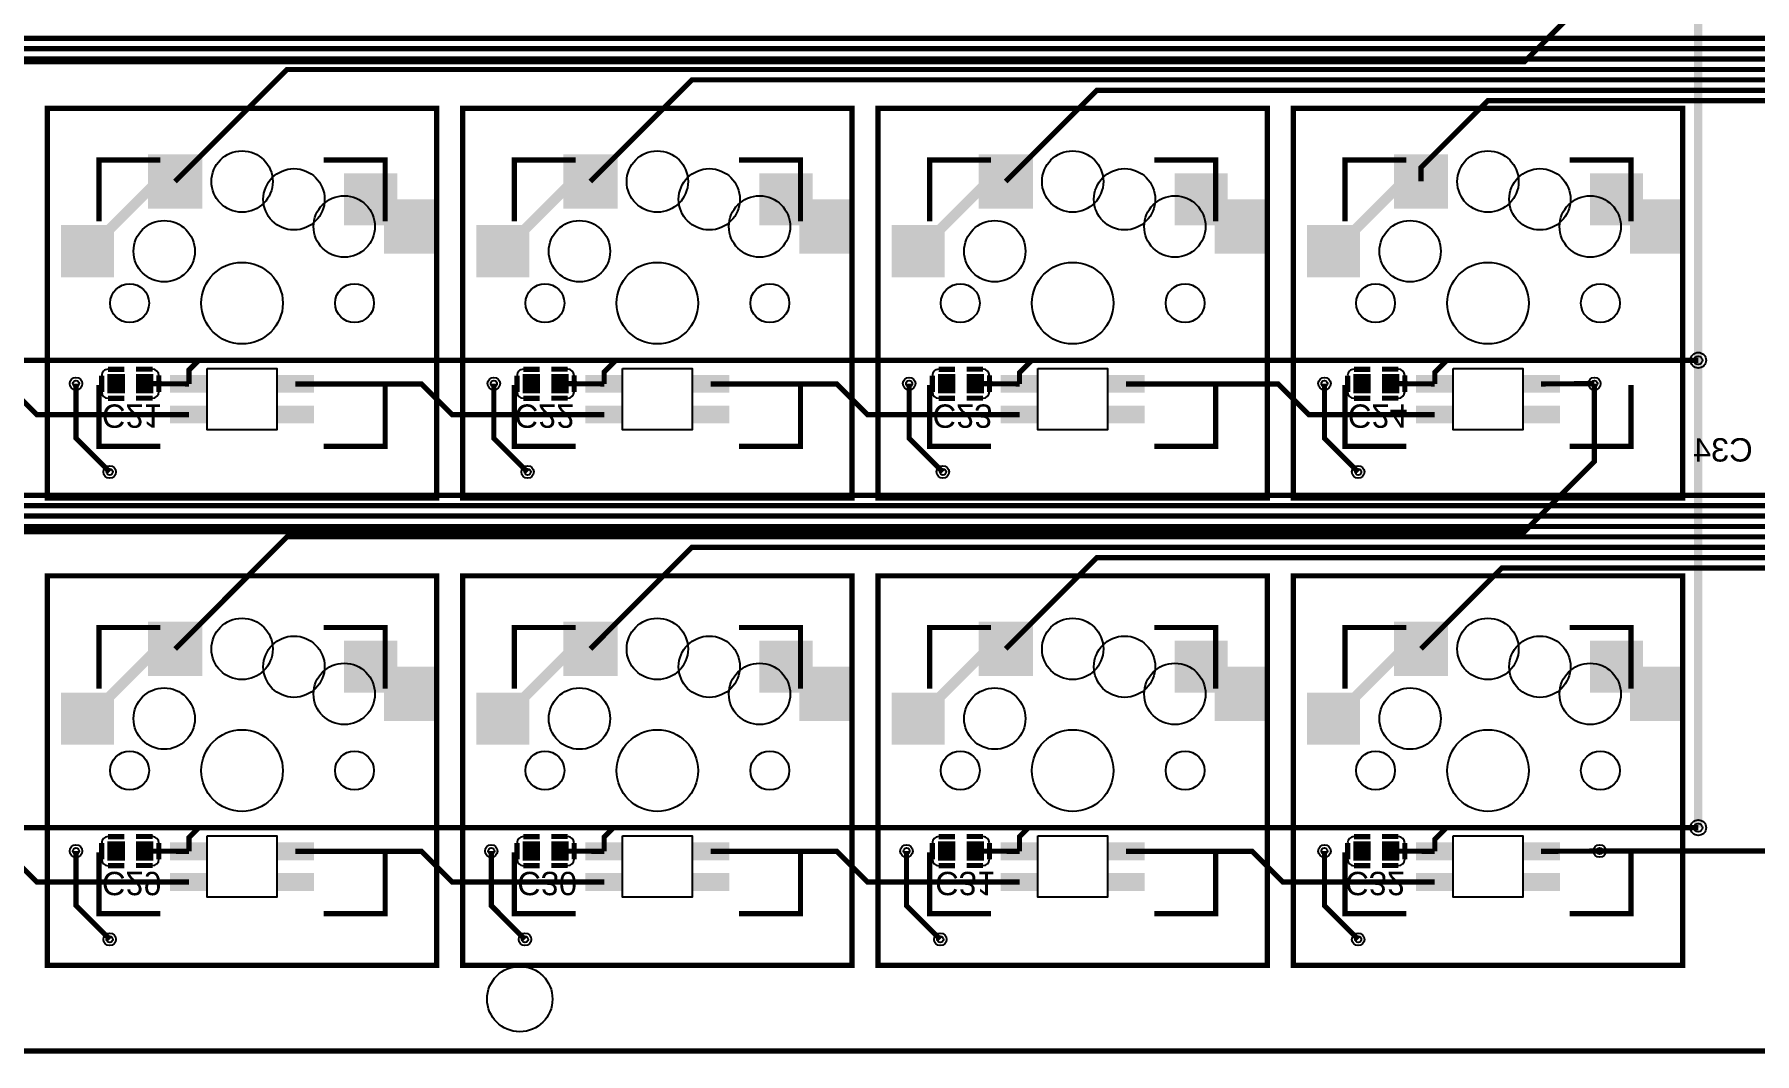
# Model space of a CAD drawing. Header units: millimetres. Extents: x -2 to 219, y 0 to 101.
# Drawn here: x 82.9 to 167.1, y -0.1 to 49.7 of the extents above; entities that cross this region are included whole.
import ezdxf

# ---------------------------------------------------------------- set-up
doc = ezdxf.new("R2010")
doc.units = ezdxf.units.MM
for name, color, linetype, true_color in [('BoardOutLine', 7, 'Continuous', 0xff00ff), ('BottomLayer', 7, 'Continuous', 0x0000ff), ('BottomPasteMaskLayer', 7, 'Continuous', 0x800000), ('BottomSilkLayer', 7, 'Continuous', 0x66cc33), ('BottomSolderMaskLayer', 7, 'Continuous', 0xaa00ff), ('Document', 7, 'Continuous', 0xffffff), ('Hole', 7, 'Continuous', 0x222222), ('Multi-Layer', 7, 'Continuous', 0xc0c0c0), ('TopLayer', 7, 'Continuous', 0xff0000), ('TopSilkLayer', 7, 'Continuous', 0xffcc00)]:
    doc.layers.add(name, color=color, linetype=linetype, true_color=true_color)
doc.styles.get("Standard").update_dxf_attribs({"font": 'arial.ttf'})

msp = doc.modelspace()

# ---------------------------------------------------------------- hatches: boundary and pattern name
at = {"layer": 'BottomLayer'}
for points in [[(88.516, 43.826), (91.116, 43.826), (91.116, 41.226), (88.516, 41.226)], [(108.836, 43.826), (111.436, 43.826), (111.436, 41.226), (108.836, 41.226)], [(129.156, 43.826), (131.756, 43.826), (131.756, 41.226), (129.156, 41.226)], [(149.476, 43.826), (152.076, 43.826), (152.076, 41.226), (149.476, 41.226)], [(98.106, 42.906), (100.656, 42.906), (100.656, 40.406), (98.106, 40.406)], [(118.426, 42.906), (120.976, 42.906), (120.976, 40.406), (118.426, 40.406)], [(138.746, 42.906), (141.296, 42.906), (141.296, 40.406), (138.746, 40.406)], [(159.066, 42.906), (161.616, 42.906), (161.616, 40.406), (159.066, 40.406)], [(100.066, 41.626), (102.666, 41.626), (102.666, 39.026), (100.066, 39.026)], [(120.386, 41.626), (122.986, 41.626), (122.986, 39.026), (120.386, 39.026)], [(140.706, 41.626), (143.306, 41.626), (143.306, 39.026), (140.706, 39.026)], [(161.026, 41.626), (163.626, 41.626), (163.626, 39.026), (161.026, 39.026)], [(84.256, 40.366), (86.806, 40.366), (86.806, 37.866), (84.256, 37.866)], [(104.576, 40.366), (107.126, 40.366), (107.126, 37.866), (104.576, 37.866)], [(124.896, 40.366), (127.446, 40.366), (127.446, 37.866), (124.896, 37.866)], [(145.216, 40.366), (147.766, 40.366), (147.766, 37.866), (145.216, 37.866)], [(86.53, 32.189), (87.33, 32.189), (87.33, 33.089), (86.53, 33.089)], [(87.93, 32.189), (88.73, 32.189), (88.73, 33.089), (87.93, 33.089)], [(89.591, 33.036), (91.391, 33.036), (91.391, 32.216), (89.591, 32.216)], [(94.791, 33.036), (96.591, 33.036), (96.591, 32.216), (94.791, 32.216)], [(106.85, 32.189), (107.65, 32.189), (107.65, 33.089), (106.85, 33.089)], [(108.25, 32.189), (109.05, 32.189), (109.05, 33.089), (108.25, 33.089)], [(109.911, 33.036), (111.711, 33.036), (111.711, 32.216), (109.911, 32.216)], [(115.111, 33.036), (116.911, 33.036), (116.911, 32.216), (115.111, 32.216)], [(127.17, 32.189), (127.97, 32.189), (127.97, 33.089), (127.17, 33.089)], [(128.57, 32.189), (129.37, 32.189), (129.37, 33.089), (128.57, 33.089)], [(130.231, 33.036), (132.031, 33.036), (132.031, 32.216), (130.231, 32.216)], [(135.431, 33.036), (137.231, 33.036), (137.231, 32.216), (135.431, 32.216)], [(147.49, 32.189), (148.29, 32.189), (148.29, 33.089), (147.49, 33.089)], [(148.89, 32.189), (149.69, 32.189), (149.69, 33.089), (148.89, 33.089)], [(150.551, 33.036), (152.351, 33.036), (152.351, 32.216), (150.551, 32.216)], [(155.751, 33.036), (157.551, 33.036), (157.551, 32.216), (155.751, 32.216)], [(89.591, 31.536), (91.391, 31.536), (91.391, 30.716), (89.591, 30.716)], [(94.791, 31.536), (96.591, 31.536), (96.591, 30.716), (94.791, 30.716)], [(109.911, 31.536), (111.711, 31.536), (111.711, 30.716), (109.911, 30.716)], [(115.111, 31.536), (116.911, 31.536), (116.911, 30.716), (115.111, 30.716)], [(130.231, 31.536), (132.031, 31.536), (132.031, 30.716), (130.231, 30.716)], [(135.431, 31.536), (137.231, 31.536), (137.231, 30.716), (135.431, 30.716)], [(150.551, 31.536), (152.351, 31.536), (152.351, 30.716), (150.551, 30.716)], [(155.751, 31.536), (157.551, 31.536), (157.551, 30.716), (155.751, 30.716)], [(88.516, 20.966), (91.116, 20.966), (91.116, 18.366), (88.516, 18.366)], [(108.836, 20.966), (111.436, 20.966), (111.436, 18.366), (108.836, 18.366)], [(129.156, 20.966), (131.756, 20.966), (131.756, 18.366), (129.156, 18.366)], [(149.476, 20.966), (152.076, 20.966), (152.076, 18.366), (149.476, 18.366)], [(98.106, 20.046), (100.656, 20.046), (100.656, 17.546), (98.106, 17.546)], [(118.426, 20.046), (120.976, 20.046), (120.976, 17.546), (118.426, 17.546)], [(138.746, 20.046), (141.296, 20.046), (141.296, 17.546), (138.746, 17.546)], [(159.066, 20.046), (161.616, 20.046), (161.616, 17.546), (159.066, 17.546)], [(100.066, 18.766), (102.666, 18.766), (102.666, 16.166), (100.066, 16.166)], [(120.386, 18.766), (122.986, 18.766), (122.986, 16.166), (120.386, 16.166)], [(140.706, 18.766), (143.306, 18.766), (143.306, 16.166), (140.706, 16.166)], [(161.026, 18.766), (163.626, 18.766), (163.626, 16.166), (161.026, 16.166)], [(84.256, 17.506), (86.806, 17.506), (86.806, 15.006), (84.256, 15.006)], [(104.576, 17.506), (107.126, 17.506), (107.126, 15.006), (104.576, 15.006)], [(124.896, 17.506), (127.446, 17.506), (127.446, 15.006), (124.896, 15.006)], [(145.216, 17.506), (147.766, 17.506), (147.766, 15.006), (145.216, 15.006)], [(86.53, 9.329), (87.33, 9.329), (87.33, 10.229), (86.53, 10.229)], [(87.93, 9.329), (88.73, 9.329), (88.73, 10.229), (87.93, 10.229)], [(89.591, 10.176), (91.391, 10.176), (91.391, 9.356), (89.591, 9.356)], [(94.791, 10.176), (96.591, 10.176), (96.591, 9.356), (94.791, 9.356)], [(106.85, 9.329), (107.65, 9.329), (107.65, 10.229), (106.85, 10.229)], [(108.25, 9.329), (109.05, 9.329), (109.05, 10.229), (108.25, 10.229)], [(109.911, 10.176), (111.711, 10.176), (111.711, 9.356), (109.911, 9.356)], [(115.111, 10.176), (116.911, 10.176), (116.911, 9.356), (115.111, 9.356)], [(127.17, 9.329), (127.97, 9.329), (127.97, 10.229), (127.17, 10.229)], [(128.57, 9.329), (129.37, 9.329), (129.37, 10.229), (128.57, 10.229)], [(130.231, 10.176), (132.031, 10.176), (132.031, 9.356), (130.231, 9.356)], [(135.431, 10.176), (137.231, 10.176), (137.231, 9.356), (135.431, 9.356)], [(147.49, 9.329), (148.29, 9.329), (148.29, 10.229), (147.49, 10.229)], [(148.89, 9.329), (149.69, 9.329), (149.69, 10.229), (148.89, 10.229)], [(150.551, 10.176), (152.351, 10.176), (152.351, 9.356), (150.551, 9.356)], [(155.751, 10.176), (157.551, 10.176), (157.551, 9.356), (155.751, 9.356)], [(89.591, 8.676), (91.391, 8.676), (91.391, 7.856), (89.591, 7.856)], [(94.791, 8.676), (96.591, 8.676), (96.591, 7.856), (94.791, 7.856)], [(109.911, 8.676), (111.711, 8.676), (111.711, 7.856), (109.911, 7.856)], [(115.111, 8.676), (116.911, 8.676), (116.911, 7.856), (115.111, 7.856)], [(130.231, 8.676), (132.031, 8.676), (132.031, 7.856), (130.231, 7.856)], [(135.431, 8.676), (137.231, 8.676), (137.231, 7.856), (135.431, 7.856)], [(150.551, 8.676), (152.351, 8.676), (152.351, 7.856), (150.551, 7.856)], [(155.751, 8.676), (157.551, 8.676), (157.551, 7.856), (155.751, 7.856)]]:
    msp.add_hatch(color=256, dxfattribs=at).paths.add_polyline_path(points)
at = {"layer": 'BottomPasteMaskLayer'}
for points in [[(88.516, 43.826), (91.116, 43.826), (91.116, 41.226), (88.516, 41.226)], [(108.836, 43.826), (111.436, 43.826), (111.436, 41.226), (108.836, 41.226)], [(129.156, 43.826), (131.756, 43.826), (131.756, 41.226), (129.156, 41.226)], [(149.476, 43.826), (152.076, 43.826), (152.076, 41.226), (149.476, 41.226)], [(98.106, 42.906), (100.656, 42.906), (100.656, 40.406), (98.106, 40.406)], [(118.426, 42.906), (120.976, 42.906), (120.976, 40.406), (118.426, 40.406)], [(138.746, 42.906), (141.296, 42.906), (141.296, 40.406), (138.746, 40.406)], [(159.066, 42.906), (161.616, 42.906), (161.616, 40.406), (159.066, 40.406)], [(100.066, 41.626), (102.666, 41.626), (102.666, 39.026), (100.066, 39.026)], [(120.386, 41.626), (122.986, 41.626), (122.986, 39.026), (120.386, 39.026)], [(140.706, 41.626), (143.306, 41.626), (143.306, 39.026), (140.706, 39.026)], [(161.026, 41.626), (163.626, 41.626), (163.626, 39.026), (161.026, 39.026)], [(84.256, 40.366), (86.806, 40.366), (86.806, 37.866), (84.256, 37.866)], [(104.576, 40.366), (107.126, 40.366), (107.126, 37.866), (104.576, 37.866)], [(124.896, 40.366), (127.446, 40.366), (127.446, 37.866), (124.896, 37.866)], [(145.216, 40.366), (147.766, 40.366), (147.766, 37.866), (145.216, 37.866)], [(86.53, 32.189), (87.33, 32.189), (87.33, 33.089), (86.53, 33.089)], [(87.93, 32.189), (88.73, 32.189), (88.73, 33.089), (87.93, 33.089)], [(89.591, 33.036), (91.391, 33.036), (91.391, 32.216), (89.591, 32.216)], [(94.791, 33.036), (96.591, 33.036), (96.591, 32.216), (94.791, 32.216)], [(106.85, 32.189), (107.65, 32.189), (107.65, 33.089), (106.85, 33.089)], [(108.25, 32.189), (109.05, 32.189), (109.05, 33.089), (108.25, 33.089)], [(109.911, 33.036), (111.711, 33.036), (111.711, 32.216), (109.911, 32.216)], [(115.111, 33.036), (116.911, 33.036), (116.911, 32.216), (115.111, 32.216)], [(127.17, 32.189), (127.97, 32.189), (127.97, 33.089), (127.17, 33.089)], [(128.57, 32.189), (129.37, 32.189), (129.37, 33.089), (128.57, 33.089)], [(130.231, 33.036), (132.031, 33.036), (132.031, 32.216), (130.231, 32.216)], [(135.431, 33.036), (137.231, 33.036), (137.231, 32.216), (135.431, 32.216)], [(147.49, 32.189), (148.29, 32.189), (148.29, 33.089), (147.49, 33.089)], [(148.89, 32.189), (149.69, 32.189), (149.69, 33.089), (148.89, 33.089)], [(150.551, 33.036), (152.351, 33.036), (152.351, 32.216), (150.551, 32.216)], [(155.751, 33.036), (157.551, 33.036), (157.551, 32.216), (155.751, 32.216)], [(89.591, 31.536), (91.391, 31.536), (91.391, 30.716), (89.591, 30.716)], [(94.791, 31.536), (96.591, 31.536), (96.591, 30.716), (94.791, 30.716)], [(109.911, 31.536), (111.711, 31.536), (111.711, 30.716), (109.911, 30.716)], [(115.111, 31.536), (116.911, 31.536), (116.911, 30.716), (115.111, 30.716)], [(130.231, 31.536), (132.031, 31.536), (132.031, 30.716), (130.231, 30.716)], [(135.431, 31.536), (137.231, 31.536), (137.231, 30.716), (135.431, 30.716)], [(150.551, 31.536), (152.351, 31.536), (152.351, 30.716), (150.551, 30.716)], [(155.751, 31.536), (157.551, 31.536), (157.551, 30.716), (155.751, 30.716)], [(88.516, 20.966), (91.116, 20.966), (91.116, 18.366), (88.516, 18.366)], [(108.836, 20.966), (111.436, 20.966), (111.436, 18.366), (108.836, 18.366)], [(129.156, 20.966), (131.756, 20.966), (131.756, 18.366), (129.156, 18.366)], [(149.476, 20.966), (152.076, 20.966), (152.076, 18.366), (149.476, 18.366)], [(98.106, 20.046), (100.656, 20.046), (100.656, 17.546), (98.106, 17.546)], [(118.426, 20.046), (120.976, 20.046), (120.976, 17.546), (118.426, 17.546)], [(138.746, 20.046), (141.296, 20.046), (141.296, 17.546), (138.746, 17.546)], [(159.066, 20.046), (161.616, 20.046), (161.616, 17.546), (159.066, 17.546)], [(100.066, 18.766), (102.666, 18.766), (102.666, 16.166), (100.066, 16.166)], [(120.386, 18.766), (122.986, 18.766), (122.986, 16.166), (120.386, 16.166)], [(140.706, 18.766), (143.306, 18.766), (143.306, 16.166), (140.706, 16.166)], [(161.026, 18.766), (163.626, 18.766), (163.626, 16.166), (161.026, 16.166)], [(84.256, 17.506), (86.806, 17.506), (86.806, 15.006), (84.256, 15.006)], [(104.576, 17.506), (107.126, 17.506), (107.126, 15.006), (104.576, 15.006)], [(124.896, 17.506), (127.446, 17.506), (127.446, 15.006), (124.896, 15.006)], [(145.216, 17.506), (147.766, 17.506), (147.766, 15.006), (145.216, 15.006)], [(86.53, 9.329), (87.33, 9.329), (87.33, 10.229), (86.53, 10.229)], [(87.93, 9.329), (88.73, 9.329), (88.73, 10.229), (87.93, 10.229)], [(89.591, 10.176), (91.391, 10.176), (91.391, 9.356), (89.591, 9.356)], [(94.791, 10.176), (96.591, 10.176), (96.591, 9.356), (94.791, 9.356)], [(106.85, 9.329), (107.65, 9.329), (107.65, 10.229), (106.85, 10.229)], [(108.25, 9.329), (109.05, 9.329), (109.05, 10.229), (108.25, 10.229)], [(109.911, 10.176), (111.711, 10.176), (111.711, 9.356), (109.911, 9.356)], [(115.111, 10.176), (116.911, 10.176), (116.911, 9.356), (115.111, 9.356)], [(127.17, 9.329), (127.97, 9.329), (127.97, 10.229), (127.17, 10.229)], [(128.57, 9.329), (129.37, 9.329), (129.37, 10.229), (128.57, 10.229)], [(130.231, 10.176), (132.031, 10.176), (132.031, 9.356), (130.231, 9.356)], [(135.431, 10.176), (137.231, 10.176), (137.231, 9.356), (135.431, 9.356)], [(147.49, 9.329), (148.29, 9.329), (148.29, 10.229), (147.49, 10.229)], [(148.89, 9.329), (149.69, 9.329), (149.69, 10.229), (148.89, 10.229)], [(150.551, 10.176), (152.351, 10.176), (152.351, 9.356), (150.551, 9.356)], [(155.751, 10.176), (157.551, 10.176), (157.551, 9.356), (155.751, 9.356)], [(89.591, 8.676), (91.391, 8.676), (91.391, 7.856), (89.591, 7.856)], [(94.791, 8.676), (96.591, 8.676), (96.591, 7.856), (94.791, 7.856)], [(109.911, 8.676), (111.711, 8.676), (111.711, 7.856), (109.911, 7.856)], [(115.111, 8.676), (116.911, 8.676), (116.911, 7.856), (115.111, 7.856)], [(130.231, 8.676), (132.031, 8.676), (132.031, 7.856), (130.231, 7.856)], [(135.431, 8.676), (137.231, 8.676), (137.231, 7.856), (135.431, 7.856)], [(150.551, 8.676), (152.351, 8.676), (152.351, 7.856), (150.551, 7.856)], [(155.751, 8.676), (157.551, 8.676), (157.551, 7.856), (155.751, 7.856)]]:
    msp.add_hatch(color=256, dxfattribs=at).paths.add_polyline_path(points)
at = {"layer": 'BottomSolderMaskLayer'}
for points in [[(88.491, 43.851), (91.142, 43.851), (91.142, 41.201), (88.491, 41.201)], [(108.811, 43.851), (111.462, 43.851), (111.462, 41.201), (108.811, 41.201)], [(129.131, 43.851), (131.782, 43.851), (131.782, 41.201), (129.131, 41.201)], [(149.451, 43.851), (152.102, 43.851), (152.102, 41.201), (149.451, 41.201)], [(98.081, 42.931), (100.682, 42.931), (100.682, 40.381), (98.081, 40.381)], [(118.401, 42.931), (121.002, 42.931), (121.002, 40.381), (118.401, 40.381)], [(138.721, 42.931), (141.322, 42.931), (141.322, 40.381), (138.721, 40.381)], [(159.041, 42.931), (161.642, 42.931), (161.642, 40.381), (159.041, 40.381)], [(100.041, 41.651), (102.692, 41.651), (102.692, 39.001), (100.041, 39.001)], [(120.361, 41.651), (123.012, 41.651), (123.012, 39.001), (120.361, 39.001)], [(140.681, 41.651), (143.332, 41.651), (143.332, 39.001), (140.681, 39.001)], [(161.001, 41.651), (163.652, 41.651), (163.652, 39.001), (161.001, 39.001)], [(84.231, 40.391), (86.832, 40.391), (86.832, 37.841), (84.231, 37.841)], [(104.551, 40.391), (107.152, 40.391), (107.152, 37.841), (104.551, 37.841)], [(124.871, 40.391), (127.472, 40.391), (127.472, 37.841), (124.871, 37.841)], [(145.191, 40.391), (147.792, 40.391), (147.792, 37.841), (145.191, 37.841)], [(86.505, 32.164), (87.356, 32.164), (87.356, 33.114), (86.505, 33.114)], [(87.905, 32.164), (88.756, 32.164), (88.756, 33.114), (87.905, 33.114)], [(89.566, 33.061), (91.417, 33.061), (91.417, 32.191), (89.566, 32.191)], [(94.766, 33.061), (96.617, 33.061), (96.617, 32.191), (94.766, 32.191)], [(106.825, 32.164), (107.676, 32.164), (107.676, 33.114), (106.825, 33.114)], [(108.225, 32.164), (109.076, 32.164), (109.076, 33.114), (108.225, 33.114)], [(109.886, 33.061), (111.737, 33.061), (111.737, 32.191), (109.886, 32.191)], [(115.086, 33.061), (116.937, 33.061), (116.937, 32.191), (115.086, 32.191)], [(127.145, 32.164), (127.996, 32.164), (127.996, 33.114), (127.145, 33.114)], [(128.545, 32.164), (129.396, 32.164), (129.396, 33.114), (128.545, 33.114)], [(130.206, 33.061), (132.057, 33.061), (132.057, 32.191), (130.206, 32.191)], [(135.406, 33.061), (137.257, 33.061), (137.257, 32.191), (135.406, 32.191)], [(147.465, 32.164), (148.316, 32.164), (148.316, 33.114), (147.465, 33.114)], [(148.865, 32.164), (149.716, 32.164), (149.716, 33.114), (148.865, 33.114)], [(150.526, 33.061), (152.377, 33.061), (152.377, 32.191), (150.526, 32.191)], [(155.726, 33.061), (157.577, 33.061), (157.577, 32.191), (155.726, 32.191)], [(89.566, 31.562), (91.417, 31.562), (91.417, 30.691), (89.566, 30.691)], [(94.766, 31.561), (96.617, 31.561), (96.617, 30.691), (94.766, 30.691)], [(109.886, 31.562), (111.737, 31.562), (111.737, 30.691), (109.886, 30.691)], [(115.086, 31.561), (116.937, 31.561), (116.937, 30.691), (115.086, 30.691)], [(130.206, 31.562), (132.057, 31.562), (132.057, 30.691), (130.206, 30.691)], [(135.406, 31.561), (137.257, 31.561), (137.257, 30.691), (135.406, 30.691)], [(150.526, 31.562), (152.377, 31.562), (152.377, 30.691), (150.526, 30.691)], [(155.726, 31.561), (157.577, 31.561), (157.577, 30.691), (155.726, 30.691)], [(88.491, 20.991), (91.142, 20.991), (91.142, 18.341), (88.491, 18.341)], [(108.811, 20.991), (111.462, 20.991), (111.462, 18.341), (108.811, 18.341)], [(129.131, 20.991), (131.782, 20.991), (131.782, 18.341), (129.131, 18.341)], [(149.451, 20.991), (152.102, 20.991), (152.102, 18.341), (149.451, 18.341)], [(98.081, 20.071), (100.682, 20.071), (100.682, 17.521), (98.081, 17.521)], [(118.401, 20.071), (121.002, 20.071), (121.002, 17.521), (118.401, 17.521)], [(138.721, 20.071), (141.322, 20.071), (141.322, 17.521), (138.721, 17.521)], [(159.041, 20.071), (161.642, 20.071), (161.642, 17.521), (159.041, 17.521)], [(100.041, 18.791), (102.692, 18.791), (102.692, 16.141), (100.041, 16.141)], [(120.361, 18.791), (123.012, 18.791), (123.012, 16.141), (120.361, 16.141)], [(140.681, 18.791), (143.332, 18.791), (143.332, 16.141), (140.681, 16.141)], [(161.001, 18.791), (163.652, 18.791), (163.652, 16.141), (161.001, 16.141)], [(84.231, 17.531), (86.832, 17.531), (86.832, 14.981), (84.231, 14.981)], [(104.551, 17.531), (107.152, 17.531), (107.152, 14.981), (104.551, 14.981)], [(124.871, 17.531), (127.472, 17.531), (127.472, 14.981), (124.871, 14.981)], [(145.191, 17.531), (147.792, 17.531), (147.792, 14.981), (145.191, 14.981)], [(86.505, 9.304), (87.356, 9.304), (87.356, 10.254), (86.505, 10.254)], [(87.905, 9.304), (88.756, 9.304), (88.756, 10.254), (87.905, 10.254)], [(89.566, 10.201), (91.417, 10.201), (91.417, 9.331), (89.566, 9.331)], [(94.766, 10.201), (96.617, 10.201), (96.617, 9.331), (94.766, 9.331)], [(106.825, 9.304), (107.676, 9.304), (107.676, 10.254), (106.825, 10.254)], [(108.225, 9.304), (109.076, 9.304), (109.076, 10.254), (108.225, 10.254)], [(109.886, 10.201), (111.737, 10.201), (111.737, 9.331), (109.886, 9.331)], [(115.086, 10.201), (116.937, 10.201), (116.937, 9.331), (115.086, 9.331)], [(127.145, 9.304), (127.996, 9.304), (127.996, 10.254), (127.145, 10.254)], [(128.545, 9.304), (129.396, 9.304), (129.396, 10.254), (128.545, 10.254)], [(130.206, 10.201), (132.057, 10.201), (132.057, 9.331), (130.206, 9.331)], [(135.406, 10.201), (137.257, 10.201), (137.257, 9.331), (135.406, 9.331)], [(147.465, 9.304), (148.316, 9.304), (148.316, 10.254), (147.465, 10.254)], [(148.865, 9.304), (149.716, 9.304), (149.716, 10.254), (148.865, 10.254)], [(150.526, 10.201), (152.377, 10.201), (152.377, 9.331), (150.526, 9.331)], [(155.726, 10.201), (157.577, 10.201), (157.577, 9.331), (155.726, 9.331)], [(89.566, 8.701), (91.417, 8.701), (91.417, 7.831), (89.566, 7.831)], [(94.766, 8.701), (96.617, 8.701), (96.617, 7.831), (94.766, 7.831)], [(109.886, 8.701), (111.737, 8.701), (111.737, 7.831), (109.886, 7.831)], [(115.086, 8.701), (116.937, 8.701), (116.937, 7.831), (115.086, 7.831)], [(130.206, 8.701), (132.057, 8.701), (132.057, 7.831), (130.206, 7.831)], [(135.406, 8.701), (137.257, 8.701), (137.257, 7.831), (135.406, 7.831)], [(150.526, 8.701), (152.377, 8.701), (152.377, 7.831), (150.526, 7.831)], [(155.726, 8.701), (157.577, 8.701), (157.577, 7.831), (155.726, 7.831)]]:
    msp.add_hatch(color=256, dxfattribs=at).paths.add_polyline_path(points)

# ---------------------------------------------------------------- linework, layer by layer
at = {"layer": 'BoardOutLine', "const_width": 0.254}
msp.add_lwpolyline([(0, 99.06), (0, 99.06), (213.36, 99.06), (213.36, 0), (0, 0), (0, 99.06)], close=True, dxfattribs=at)
at = {"layer": 'BottomLayer'}
for points, const_width in [([(180.975, 41.173), (180.975, 42.799), (174.244, 49.53), (35.86, 49.53), (28.857, 42.527)], 0.254), ([(179.705, 41.173), (179.705, 43.307), (173.99, 49.022), (55.672, 49.022), (49.177, 42.527)], 0.254), ([(178.435, 41.173), (178.435, 43.815), (173.736, 48.514), (75.484, 48.514), (69.497, 42.527)], 0.254), ([(177.165, 41.173), (177.165, 44.323), (173.482, 48.006), (95.296, 48.006), (89.817, 42.527)], 0.254), ([(175.895, 41.173), (175.895, 44.831), (173.228, 47.498), (115.108, 47.498), (110.137, 42.527)], 0.254), ([(174.625, 41.173), (174.625, 45.339), (172.974, 46.99), (134.92, 46.99), (130.457, 42.527)], 0.254), ([(173.355, 41.173), (173.355, 45.847), (172.72, 46.482), (154.051, 46.482), (150.777, 43.208), (150.777, 42.527)], 0.254), ([(85.531, 39.116), (88.941, 42.526), (89.816, 42.526)], 0.508), ([(105.851, 39.116), (109.261, 42.526), (110.136, 42.526)], 0.508), ([(126.171, 39.116), (129.581, 42.526), (130.456, 42.526)], 0.508), ([(146.491, 39.116), (149.901, 42.526), (150.776, 42.526)], 0.508), ([(9.144, 32.639), (9.144, 33.099), (9.827, 33.782), (164.338, 33.782)], 0.254), ([(90.491, 32.626), (90.491, 33.303), (90.983, 33.795)], 0.254), ([(110.811, 32.626), (110.811, 33.212), (111.394, 33.795)], 0.254), ([(131.131, 32.626), (131.131, 33.176), (131.75, 33.795)], 0.254), ([(151.451, 32.626), (151.451, 33.194), (152.052, 33.795)], 0.254), ([(75.372, 32.626), (81.547, 32.626), (83.048, 31.125), (90.49, 31.125)], 0.254), ([(88.331, 32.639), (90.49, 32.626)], 0.254), ([(95.692, 32.626), (101.867, 32.626), (103.368, 31.125), (110.81, 31.125)], 0.254), ([(108.651, 32.639), (110.81, 32.626)], 0.254), ([(116.012, 32.626), (122.187, 32.626), (123.688, 31.125), (131.13, 31.125)], 0.254), ([(128.971, 32.639), (131.13, 32.626)], 0.254), ([(136.332, 32.626), (143.777, 32.626), (145.278, 31.125), (151.45, 31.125)], 0.254), ([(149.291, 32.639), (151.45, 32.626)], 0.254), ([(159.258, 32.639), (156.652, 32.626)], 0.254), ([(174.625, 31.725), (174.625, 27.813), (173.99, 27.178), (16.048, 27.178), (8.537, 19.667)], 0.254), ([(175.895, 31.725), (175.895, 27.686), (174.879, 26.67), (35.86, 26.67), (28.857, 19.667)], 0.254), ([(177.165, 31.725), (177.165, 28.194), (175.133, 26.162), (55.672, 26.162), (49.177, 19.667)], 0.254), ([(178.435, 31.725), (178.435, 28.702), (175.387, 25.654), (75.484, 25.654), (69.497, 19.667)], 0.254), ([(179.705, 31.725), (179.705, 29.21), (175.641, 25.146), (95.296, 25.146), (89.817, 19.667)], 0.254), ([(180.975, 31.725), (180.975, 29.718), (175.895, 24.638), (115.108, 24.638), (110.137, 19.667)], 0.254), ([(182.245, 31.725), (182.245, 30.226), (176.149, 24.13), (134.92, 24.13), (130.457, 19.667)], 0.254), ([(183.515, 31.725), (183.515, 30.734), (176.403, 23.622), (154.732, 23.622), (150.777, 19.667)], 0.254), ([(85.531, 16.256), (88.941, 19.666), (89.816, 19.666)], 0.508), ([(105.851, 16.256), (109.261, 19.666), (110.136, 19.666)], 0.508), ([(126.171, 16.256), (129.581, 19.666), (130.456, 19.666)], 0.508), ([(146.491, 16.256), (149.901, 19.666), (150.776, 19.666)], 0.508), ([(9.211, 9.766), (9.211, 10.226), (9.907, 10.922), (164.338, 10.922)], 0.254), ([(90.491, 9.766), (90.491, 10.435), (90.978, 10.922)], 0.254), ([(110.811, 9.766), (110.811, 10.472), (111.262, 10.922)], 0.254), ([(131.131, 9.766), (131.131, 10.481), (131.572, 10.922)], 0.254), ([(151.451, 9.766), (151.451, 10.354), (152.019, 10.922)], 0.254), ([(75.372, 9.766), (81.547, 9.766), (83.048, 8.265), (90.49, 8.265)], 0.254), ([(88.331, 9.779), (90.49, 9.766)], 0.254), ([(95.692, 9.766), (101.867, 9.766), (103.368, 8.265), (110.81, 8.265)], 0.254), ([(108.651, 9.779), (110.81, 9.766)], 0.254), ([(116.012, 9.766), (122.187, 9.766), (123.688, 8.265), (131.13, 8.265)], 0.254), ([(128.971, 9.779), (131.13, 9.766)], 0.254), ([(136.332, 9.766), (142.507, 9.766), (144.008, 8.265), (151.45, 8.265)], 0.254), ([(149.291, 9.779), (151.45, 9.766)], 0.254), ([(156.652, 9.766), (159.512, 9.779)], 0.254)]:
    msp.add_lwpolyline(points, dxfattribs=dict(at, const_width=const_width))
at = {"layer": 'BottomSilkLayer', "const_width": 0.254}
for points in [[(86.225, 32.233), (86.225, 33.033)], [(87.335, 33.343), (86.535, 33.343)], [(87.91, 33.349), (88.71, 33.349)], [(89.02, 32.239), (89.02, 33.039)], [(106.545, 32.233), (106.545, 33.033)], [(107.655, 33.343), (106.855, 33.343)], [(108.231, 33.349), (109.03, 33.349)], [(109.34, 32.239), (109.34, 33.039)], [(126.865, 32.233), (126.865, 33.033)], [(127.975, 33.343), (127.175, 33.343)], [(128.551, 33.349), (129.351, 33.349)], [(129.66, 32.239), (129.66, 33.039)], [(147.185, 32.233), (147.185, 33.033)], [(148.295, 33.343), (147.495, 33.343)], [(148.871, 33.349), (149.671, 33.349)], [(149.98, 32.239), (149.98, 33.039)], [(87.335, 31.924), (86.535, 31.924)], [(87.91, 31.929), (88.71, 31.929)], [(107.655, 31.924), (106.855, 31.924)], [(108.231, 31.929), (109.03, 31.929)], [(127.975, 31.924), (127.175, 31.924)], [(128.551, 31.929), (129.351, 31.929)], [(148.295, 31.924), (147.495, 31.924)], [(148.871, 31.929), (149.671, 31.929)], [(86.225, 9.373), (86.225, 10.173)], [(87.335, 10.483), (86.535, 10.483)], [(87.91, 10.489), (88.71, 10.489)], [(89.02, 9.379), (89.02, 10.179)], [(106.545, 9.373), (106.545, 10.173)], [(107.655, 10.483), (106.855, 10.483)], [(108.231, 10.489), (109.03, 10.489)], [(109.34, 9.379), (109.34, 10.179)], [(126.865, 9.373), (126.865, 10.173)], [(127.975, 10.483), (127.175, 10.483)], [(128.551, 10.489), (129.351, 10.489)], [(129.66, 9.379), (129.66, 10.179)], [(147.185, 9.373), (147.185, 10.173)], [(148.295, 10.483), (147.495, 10.483)], [(148.871, 10.489), (149.671, 10.489)], [(149.98, 9.379), (149.98, 10.179)], [(87.335, 9.064), (86.535, 9.064)], [(87.91, 9.069), (88.71, 9.069)], [(107.655, 9.064), (106.855, 9.064)], [(108.231, 9.069), (109.03, 9.069)], [(127.975, 9.064), (127.175, 9.064)], [(128.551, 9.069), (129.351, 9.069)], [(148.295, 9.064), (147.495, 9.064)], [(148.871, 9.069), (149.671, 9.069)]]:
    msp.add_lwpolyline(points, dxfattribs=at)
at = {"layer": 'BottomSilkLayer'}
for centre, start, end in [((86.535, 33.033), 90, 180.0047), ((88.71, 33.039), 0, 90), ((106.855, 33.033), 90, 180.0047), ((109.03, 33.039), 0, 90), ((127.175, 33.033), 90, 180.0047), ((129.35, 33.039), 0, 90), ((147.495, 33.033), 90, 180.0047), ((149.671, 33.039), 0, 90), ((86.535, 32.233), 180, 270), ((88.71, 32.239), 270, 0), ((106.855, 32.233), 180, 270), ((109.03, 32.239), 270, 0), ((127.175, 32.233), 180, 270), ((129.35, 32.239), 270, 0), ((147.495, 32.233), 180, 270), ((149.671, 32.239), 270, 0), ((86.535, 10.173), 90, 180.0047), ((88.71, 10.179), 0, 90), ((106.855, 10.173), 90, 180.0047), ((109.03, 10.179), 0, 90), ((127.175, 10.173), 90, 180.0047), ((129.35, 10.179), 0, 90), ((147.495, 10.173), 90, 180.0047), ((149.671, 10.179), 0, 90), ((86.535, 9.373), 180, 270), ((88.71, 9.379), 270, 0), ((106.855, 9.373), 180, 270), ((109.03, 9.379), 270, 0), ((127.175, 9.373), 180, 270), ((129.35, 9.379), 270, 0), ((147.495, 9.373), 180, 270), ((149.671, 9.379), 270, 0)]:
    msp.add_arc(centre, 0.31, start, end, dxfattribs=at)
at = {"layer": 'Document', "const_width": 0.254}
for points in [[(83.566, 46.101), (102.616, 46.101), (102.616, 27.051), (83.566, 27.051), (83.566, 46.101)], [(103.886, 46.101), (122.936, 46.101), (122.936, 27.051), (103.886, 27.051), (103.886, 46.101)], [(124.206, 46.101), (143.256, 46.101), (143.256, 27.051), (124.206, 27.051), (124.206, 46.101)], [(144.526, 46.101), (163.576, 46.101), (163.576, 27.051), (144.526, 27.051), (144.526, 46.101)], [(83.566, 23.241), (102.616, 23.241), (102.616, 4.191), (83.566, 4.191), (83.566, 23.241)], [(103.886, 23.241), (122.936, 23.241), (122.936, 4.191), (103.886, 4.191), (103.886, 23.241)], [(124.206, 23.241), (143.256, 23.241), (143.256, 4.191), (124.206, 4.191), (124.206, 23.241)], [(144.526, 23.241), (163.576, 23.241), (163.576, 4.191), (144.526, 4.191), (144.526, 23.241)]]:
    msp.add_lwpolyline(points, close=True, dxfattribs=at)
at = {"layer": 'Hole'}
for centre, radius in [((164.338, 33.782), 0.203), ((84.963, 32.639), 0.152), ((105.41, 32.639), 0.152), ((125.73, 32.639), 0.152), ((146.05, 32.639), 0.152), ((159.258, 32.639), 0.152), ((86.614, 28.321), 0.152), ((107.061, 28.321), 0.152), ((127.381, 28.321), 0.152), ((147.701, 28.321), 0.152), ((164.338, 10.922), 0.203), ((84.963, 9.779), 0.152), ((105.283, 9.779), 0.152), ((125.603, 9.779), 0.152), ((146.05, 9.779), 0.152), ((159.512, 9.779), 0.152), ((86.614, 5.461), 0.152), ((106.934, 5.461), 0.152), ((127.254, 5.461), 0.152), ((147.701, 5.461), 0.152)]:
    msp.add_circle(centre, radius, dxfattribs=at)
at = {"layer": 'Multi-Layer'}
for points in [[(91.391, 33.376), (94.791, 33.376), (94.791, 30.376), (91.391, 30.376)], [(111.711, 33.376), (115.111, 33.376), (115.111, 30.376), (111.711, 30.376)], [(132.031, 33.376), (135.431, 33.376), (135.431, 30.376), (132.031, 30.376)], [(152.351, 33.376), (155.751, 33.376), (155.751, 30.376), (152.351, 30.376)], [(91.391, 10.516), (94.791, 10.516), (94.791, 7.516), (91.391, 7.516)], [(111.711, 10.516), (115.111, 10.516), (115.111, 7.516), (111.711, 7.516)], [(132.031, 10.516), (135.431, 10.516), (135.431, 7.516), (132.031, 7.516)], [(152.351, 10.516), (155.751, 10.516), (155.751, 7.516), (152.351, 7.516)]]:
    msp.add_lwpolyline(points, close=True, dxfattribs=at)
for centre, radius in [((93.091, 42.526), 1.5), ((113.411, 42.526), 1.5), ((133.731, 42.526), 1.5), ((154.051, 42.526), 1.5), ((95.631, 41.656), 1.5), ((115.951, 41.656), 1.5), ((136.271, 41.656), 1.5), ((156.591, 41.656), 1.5), ((98.091, 40.326), 1.5), ((118.411, 40.326), 1.5), ((138.731, 40.326), 1.5), ((159.051, 40.326), 1.5), ((89.281, 39.116), 1.5), ((109.601, 39.116), 1.5), ((129.921, 39.116), 1.5), ((150.241, 39.116), 1.5), ((93.091, 36.576), 1.995), ((113.411, 36.576), 1.995), ((133.731, 36.576), 1.995), ((154.051, 36.576), 1.995), ((87.591, 36.576), 0.95), ((98.591, 36.576), 0.95), ((107.911, 36.576), 0.95), ((118.911, 36.576), 0.95), ((128.231, 36.576), 0.95), ((139.231, 36.576), 0.95), ((148.551, 36.576), 0.95), ((159.551, 36.576), 0.95), ((164.338, 33.782), 0.381), ((84.963, 32.639), 0.305), ((105.41, 32.639), 0.305), ((125.73, 32.639), 0.305), ((146.05, 32.639), 0.305), ((159.258, 32.639), 0.305), ((86.614, 28.321), 0.305), ((107.061, 28.321), 0.305), ((127.381, 28.321), 0.305), ((147.701, 28.321), 0.305), ((93.091, 19.666), 1.5), ((113.411, 19.666), 1.5), ((133.731, 19.666), 1.5), ((154.051, 19.666), 1.5), ((95.631, 18.796), 1.5), ((115.951, 18.796), 1.5), ((136.271, 18.796), 1.5), ((156.591, 18.796), 1.5), ((98.091, 17.466), 1.5), ((118.411, 17.466), 1.5), ((138.731, 17.466), 1.5), ((159.051, 17.466), 1.5), ((89.281, 16.256), 1.5), ((109.601, 16.256), 1.5), ((129.921, 16.256), 1.5), ((150.241, 16.256), 1.5), ((93.091, 13.716), 1.995), ((113.411, 13.716), 1.995), ((133.731, 13.716), 1.995), ((154.051, 13.716), 1.995), ((87.591, 13.716), 0.95), ((98.591, 13.716), 0.95), ((107.911, 13.716), 0.95), ((118.911, 13.716), 0.95), ((128.231, 13.716), 0.95), ((139.231, 13.716), 0.95), ((148.551, 13.716), 0.95), ((159.551, 13.716), 0.95), ((164.338, 10.922), 0.381), ((84.963, 9.779), 0.305), ((105.283, 9.779), 0.305), ((125.603, 9.779), 0.305), ((146.05, 9.779), 0.305), ((159.512, 9.779), 0.305), ((86.614, 5.461), 0.305), ((106.934, 5.461), 0.305), ((127.254, 5.461), 0.305), ((147.701, 5.461), 0.305), ((106.68, 2.54), 1.6)]:
    msp.add_circle(centre, radius, dxfattribs=at)
at = {"layer": 'TopLayer'}
for points, const_width in [([(164.339, 56.642), (164.339, 33.783), (164.338, 33.782)], 0.406), ([(6.096, 31.115), (3.048, 31.115), (1.016, 33.147), (1.016, 46.482), (2.921, 48.387), (155.829, 48.387), (159.258, 51.816), (159.258, 55.499)], 0.254), ([(164.338, 33.782), (164.338, 10.922)], 0.406), ([(6.096, 8.255), (6.096, 8.255), (2.921, 8.255), (1.016, 10.16), (1.016, 23.495), (2.921, 25.4), (155.829, 25.4), (159.258, 28.829), (159.258, 32.639)], 0.254), ([(84.963, 32.639), (84.963, 29.972), (86.614, 28.321)], 0.254), ([(105.41, 32.639), (105.41, 29.972), (107.061, 28.321)], 0.254), ([(125.73, 32.639), (125.73, 29.972), (127.381, 28.321)], 0.254), ([(146.05, 32.639), (146.05, 29.972), (147.701, 28.321)], 0.254), ([(186.817, 16.51), (180.086, 9.779), (159.512, 9.779)], 0.254), ([(84.963, 9.779), (84.963, 7.112), (86.614, 5.461)], 0.254), ([(105.283, 9.779), (105.283, 7.112), (106.934, 5.461)], 0.254), ([(125.603, 9.779), (125.603, 7.112), (127.254, 5.461)], 0.254), ([(146.05, 9.779), (146.05, 7.112), (147.701, 5.461)], 0.254)]:
    msp.add_lwpolyline(points, dxfattribs=dict(at, const_width=const_width))
at = {"layer": 'TopSilkLayer', "const_width": 0.254}
for points in [[(86.091, 40.576), (86.091, 43.576), (89.091, 43.576)], [(97.091, 43.576), (100.091, 43.576), (100.091, 40.576)], [(106.411, 40.576), (106.411, 43.576), (109.411, 43.576)], [(117.411, 43.576), (120.411, 43.576), (120.411, 40.576)], [(126.731, 40.576), (126.731, 43.576), (129.731, 43.576)], [(137.731, 43.576), (140.731, 43.576), (140.731, 40.576)], [(147.051, 40.576), (147.051, 43.576), (150.051, 43.576)], [(158.051, 43.576), (161.051, 43.576), (161.051, 40.576)], [(89.091, 29.576), (86.091, 29.576), (86.091, 32.576)], [(100.091, 32.576), (100.091, 29.576), (97.091, 29.576)], [(109.411, 29.576), (106.411, 29.576), (106.411, 32.576)], [(120.411, 32.576), (120.411, 29.576), (117.411, 29.576)], [(129.731, 29.576), (126.731, 29.576), (126.731, 32.576)], [(140.731, 32.576), (140.731, 29.576), (137.731, 29.576)], [(150.051, 29.576), (147.051, 29.576), (147.051, 32.576)], [(161.051, 32.576), (161.051, 29.576), (158.051, 29.576)], [(86.091, 17.716), (86.091, 20.716), (89.091, 20.716)], [(97.091, 20.716), (100.091, 20.716), (100.091, 17.716)], [(106.411, 17.716), (106.411, 20.716), (109.411, 20.716)], [(117.411, 20.716), (120.411, 20.716), (120.411, 17.716)], [(126.731, 17.716), (126.731, 20.716), (129.731, 20.716)], [(137.731, 20.716), (140.731, 20.716), (140.731, 17.716)], [(147.051, 17.716), (147.051, 20.716), (150.051, 20.716)], [(158.051, 20.716), (161.051, 20.716), (161.051, 17.716)], [(89.091, 6.716), (86.091, 6.716), (86.091, 9.716)], [(100.091, 9.716), (100.091, 6.716), (97.091, 6.716)], [(109.411, 6.716), (106.411, 6.716), (106.411, 9.716)], [(120.411, 9.716), (120.411, 6.716), (117.411, 6.716)], [(129.731, 6.716), (126.731, 6.716), (126.731, 9.716)], [(140.731, 9.716), (140.731, 6.716), (137.731, 6.716)], [(150.051, 6.716), (147.051, 6.716), (147.051, 9.716)], [(161.051, 9.716), (161.051, 6.716), (158.051, 6.716)]]:
    msp.add_lwpolyline(points, dxfattribs=at)

# ---------------------------------------------------------------- texts
at = {"layer": 'BottomSilkLayer', "text_generation_flag": 2}
for s, p in [('C21', (86.233, 31.623)), ('C22', (106.426, 31.623)), ('C23', (126.873, 31.623)), ('C24', (147.193, 31.623)), ('C29', (86.233, 8.763)), ('C30', (106.553, 8.763)), ('C31', (127, 8.763)), ('C32', (147.066, 8.763))]:
    msp.add_text(s, height=1.143, rotation=180, dxfattribs=at).set_placement(p)
msp.add_text('C34', height=1.143, dxfattribs=at).set_placement((167.005, 28.829))

doc.saveas('drawing.dxf')
